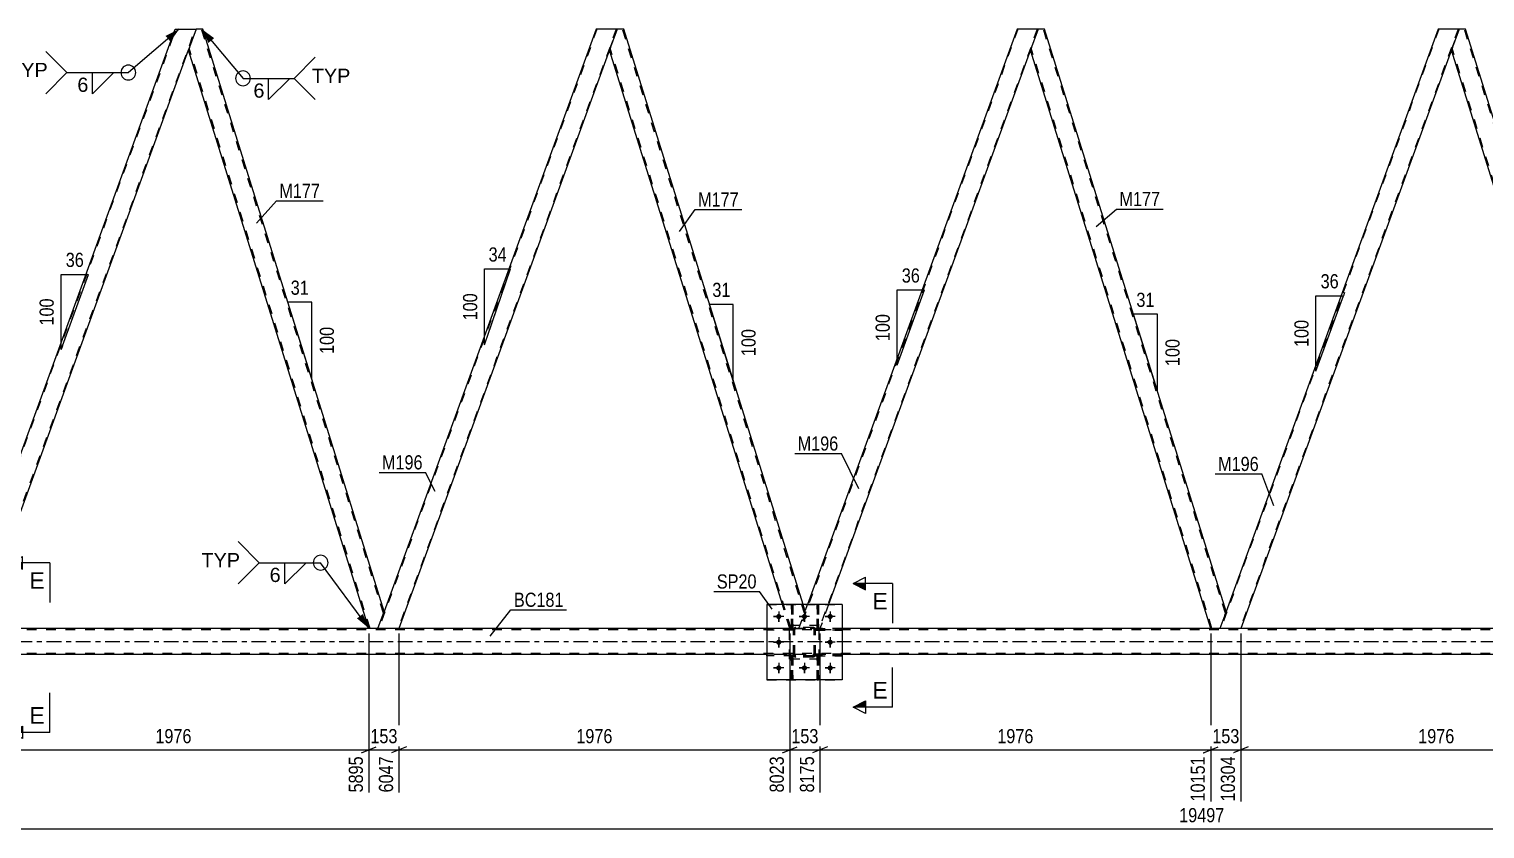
# Model space of a CAD drawing. Header units: millimetres. Extents: x 0 to 841, y 0 to 594.
# Drawn here: x 186.7 to 481.1, y 295.9 to 457.7 of the extents above; entities that cross this region are included whole.
import ezdxf

# ---------------------------------------------------------------- set-up
doc = ezdxf.new("R2010")
doc.units = ezdxf.units.MM
doc.linetypes.add('DXK_LINE_DOT2', pattern=[3.9198, 1.9599, -1.9599])
doc.linetypes.add('DXK_LINE_DOT3', pattern=[5.9187, 2.979, -0.9799, 0.9799, -0.9799])
doc.styles.add('Arial', font='ARIAL.TTF', dxfattribs={"height": 0.2})
doc.styles.add('Arial Narrow', font='ARIALN.TTF', dxfattribs={"height": 0.2})

# ---------------------------------------------------------------- blocks, each defined once
blk = doc.blocks.new('Part-318884981-3860 - 3854')
at = {"color": 7, "linetype": 'DXK_LINE_DOT2'}
for p, q in [((386.67, 457.66), (342.55, 336.44)), ((390.59, 457.66), (346.47, 336.44)), ((390.76, 457.66), (389.23, 453.46)), ((342.38, 336.44), (344.13, 341.27)), ((348.39, 341.27), (346.64, 336.44)), ((346.64, 336.44), (342.38, 336.44))]:
    blk.add_line(p, q, dxfattribs=at)
at = {"color": 2, "linetype": 'Continuous'}
for p, q in [((386.5, 457.66), (344.13, 341.27)), ((390.76, 457.66), (386.5, 457.66)), ((389.23, 453.46), (348.39, 341.27))]:
    blk.add_line(p, q, dxfattribs=at)
blk = doc.blocks.new('Part-318884981-3865 - 3854')
at = {"color": 2, "linetype": 'Continuous'}
for p, q in [((390.76, 457.66), (389.23, 453.47)), ((392.07, 457.66), (390.76, 457.66)), ((428.78, 339.91), (392.07, 457.66)), ((425.67, 336.44), (389.21, 453.41)), ((389.23, 453.47), (389.23, 453.46)), ((428.51, 339.17), (427.51, 336.44)), ((428.76, 339.86), (428.51, 339.17)), ((428.76, 339.86), (428.76, 339.86))]:
    blk.add_line(p, q, dxfattribs=at)
at = {"color": 7, "linetype": 'DXK_LINE_DOT2'}
for p, q in [((428.64, 339.54), (391.82, 457.66)), ((389.23, 453.47), (389.21, 453.41)), ((425.92, 336.44), (389.34, 453.79)), ((428.51, 339.17), (428.7, 339.7)), ((428.78, 339.91), (428.76, 339.86)), ((427.51, 336.44), (425.67, 336.44))]:
    blk.add_line(p, q, dxfattribs=at)
blk = doc.blocks.new('Part-318884981-3939 - 3854')
at = {"color": 7, "linetype": 'DXK_LINE_DOT2'}
for p, q in [((346.5, 337.07), (340.5, 337.07)), ((340.5, 330.27), (340.5, 337.07)), ((346.5, 330.27), (346.5, 337.07)), ((346.5, 330.27), (340.5, 330.27))]:
    blk.add_line(p, q, dxfattribs=at)
blk = doc.blocks.new('Part-318884981-3940 - 3854')
at = {"color": 7, "linetype": 'DXK_LINE_DOT2'}
for p, q in [((341.3, 336.19), (341.33, 336.37)), ((341.33, 336.37), (341.3, 336.19)), ((341.3, 331.15), (341.3, 336.19)), ((341.54, 336.19), (341.55, 336.28)), ((341.54, 331.15), (341.54, 336.19)), ((341.55, 336.28), (341.61, 336.36)), ((341.59, 336.63), (341.78, 336.67)), ((341.78, 336.67), (341.59, 336.63)), ((341.61, 336.36), (341.68, 336.41)), ((341.68, 336.41), (341.78, 336.43)), ((345.22, 336.67), (341.78, 336.67)), ((341.78, 336.43), (345.22, 336.43)), ((345.22, 336.67), (345.4, 336.63)), ((345.4, 336.63), (345.22, 336.67)), ((345.22, 336.43), (345.31, 336.41)), ((345.31, 336.41), (345.39, 336.36)), ((345.39, 336.36), (345.44, 336.28)), ((345.44, 336.28), (345.46, 336.19)), ((345.46, 331.15), (345.46, 336.19)), ((345.66, 336.37), (345.7, 336.19)), ((345.7, 336.19), (345.66, 336.37)), ((345.7, 331.15), (345.7, 336.19)), ((341.33, 330.96), (341.3, 331.15)), ((341.3, 331.15), (341.33, 330.96)), ((341.55, 331.06), (341.54, 331.15)), ((341.61, 330.98), (341.55, 331.06)), ((341.78, 330.67), (341.59, 330.7)), ((341.59, 330.7), (341.78, 330.67)), ((341.68, 330.93), (341.61, 330.98)), ((341.78, 330.91), (341.68, 330.93)), ((345.22, 330.91), (341.78, 330.91)), ((345.22, 330.67), (341.78, 330.67)), ((345.31, 330.93), (345.22, 330.91)), ((345.4, 330.7), (345.22, 330.67)), ((345.22, 330.67), (345.4, 330.7)), ((345.39, 330.98), (345.31, 330.93)), ((345.44, 331.06), (345.39, 330.98)), ((345.46, 331.15), (345.44, 331.06)), ((345.7, 331.15), (345.66, 330.96)), ((345.66, 330.96), (345.7, 331.15))]:
    blk.add_line(p, q, dxfattribs=at)
at = {"color": 7, "linetype": 'DXK_LINE_DOT3'}
blk.add_line((343.5, 333.67), (343.5, 333.67), dxfattribs=at)
at = {"color": 7, "linetype": 'DXK_LINE_DOT2'}
for centre, start, end in [((341.78, 336.19), 112.5, 157.5), ((341.78, 336.19), 112.5, 157.5), ((345.22, 336.19), 22.5, 67.5), ((345.22, 336.19), 22.5, 67.5), ((341.78, 331.15), 202.5, 247.5), ((341.78, 331.15), 202.5, 247.5), ((345.22, 331.15), 292.5, 337.5), ((345.22, 331.15), 292.5, 337.5)]:
    blk.add_arc(centre, 0.48, start, end, dxfattribs=at)
blk = doc.blocks.new('Part-318884981-3876 - 3854')
at = {"color": 7, "linetype": 'DXK_LINE_DOT2'}
for p, q in [((341.3, 336.19), (341.33, 336.37)), ((341.33, 336.37), (341.3, 336.19)), ((341.3, 331.15), (341.3, 336.19)), ((341.54, 336.19), (341.55, 336.28)), ((341.54, 331.15), (341.54, 336.19)), ((341.55, 336.28), (341.61, 336.36)), ((341.59, 336.63), (341.78, 336.67)), ((341.78, 336.67), (341.59, 336.63)), ((341.61, 336.36), (341.68, 336.41)), ((341.68, 336.41), (341.78, 336.43)), ((345.22, 336.67), (341.78, 336.67)), ((341.78, 336.43), (345.22, 336.43)), ((345.22, 336.67), (345.4, 336.63)), ((345.4, 336.63), (345.22, 336.67)), ((345.22, 336.43), (345.31, 336.41)), ((345.31, 336.41), (345.39, 336.36)), ((345.39, 336.36), (345.44, 336.28)), ((345.44, 336.28), (345.46, 336.19)), ((345.46, 331.15), (345.46, 336.19)), ((345.66, 336.37), (345.7, 336.19)), ((345.7, 336.19), (345.66, 336.37)), ((345.7, 331.15), (345.7, 336.19)), ((341.33, 330.96), (341.3, 331.15)), ((341.3, 331.15), (341.33, 330.96)), ((341.55, 331.06), (341.54, 331.15)), ((341.61, 330.98), (341.55, 331.06)), ((341.78, 330.67), (341.59, 330.7)), ((341.59, 330.7), (341.78, 330.67)), ((341.68, 330.93), (341.61, 330.98)), ((341.78, 330.91), (341.68, 330.93)), ((345.22, 330.91), (341.78, 330.91)), ((345.22, 330.67), (341.78, 330.67)), ((345.31, 330.93), (345.22, 330.91)), ((345.4, 330.7), (345.22, 330.67)), ((345.22, 330.67), (345.4, 330.7)), ((345.39, 330.98), (345.31, 330.93)), ((345.44, 331.06), (345.39, 330.98)), ((345.46, 331.15), (345.44, 331.06)), ((345.7, 331.15), (345.66, 330.96)), ((345.66, 330.96), (345.7, 331.15))]:
    blk.add_line(p, q, dxfattribs=at)
at = {"color": 7, "linetype": 'DXK_LINE_DOT3'}
blk.add_line((343.5, 333.67), (343.5, 333.67), dxfattribs=at)
at = {"color": 7, "linetype": 'DXK_LINE_DOT2'}
for centre, start, end in [((341.78, 336.19), 112.5, 157.5), ((341.78, 336.19), 112.5, 157.5), ((345.22, 336.19), 22.5, 67.5), ((345.22, 336.19), 22.5, 67.5), ((341.78, 331.15), 202.5, 247.5), ((341.78, 331.15), 202.5, 247.5), ((345.22, 331.15), 292.5, 337.5), ((345.22, 331.15), 292.5, 337.5)]:
    blk.add_arc(centre, 0.48, start, end, dxfattribs=at)
blk = doc.blocks.new('Part-318884981-3941 - 3854')
at = {"color": 7, "linetype": 'DXK_LINE_DOT2'}
for p, q in [((335.9, 341.27), (351.1, 341.27)), ((335.9, 341.27), (335.9, 326.07)), ((351.1, 341.27), (351.1, 326.07)), ((335.9, 326.07), (351.1, 326.07))]:
    blk.add_line(p, q, dxfattribs=at)
blk = doc.blocks.new('Part-318884981-3886 - 3854')
at = {"color": 7, "linetype": 'DXK_LINE_DOT2'}
for p, q in [((341.3, 331.23), (335.9, 331.23)), ((335.9, 331.23), (335.9, 330.91)), ((341.3, 330.91), (335.9, 330.91)), ((340.7, 330.91), (340.7, 331.23)), ((341.3, 330.91), (341.3, 331.23))]:
    blk.add_line(p, q, dxfattribs=at)
blk = doc.blocks.new('Part-318884981-3889 - 3854')
at = {"color": 7, "linetype": 'DXK_LINE_DOT2'}
for p, q in [((341.3, 336.43), (335.9, 336.43)), ((335.9, 336.43), (335.9, 336.11)), ((341.3, 336.11), (335.9, 336.11)), ((340.7, 336.11), (340.7, 336.43)), ((341.3, 336.11), (341.3, 336.43))]:
    blk.add_line(p, q, dxfattribs=at)
blk = doc.blocks.new('Part-318884981-3903 - 3854')
at = {"color": 2, "linetype": 'Continuous'}
blk.add_line((341.17, 341.27), (340.85, 341.27), dxfattribs=at)
at = {"color": 7, "linetype": 'DXK_LINE_DOT2'}
for p, q in [((340.85, 341.27), (340.85, 336.42)), ((341.17, 336.42), (341.17, 341.27)), ((340.85, 337.02), (341.17, 337.02)), ((340.85, 336.42), (341.17, 336.42))]:
    blk.add_line(p, q, dxfattribs=at)
blk = doc.blocks.new('Part-318884981-3906 - 3854')
at = {"color": 2, "linetype": 'Continuous'}
blk.add_line((346.37, 341.27), (346.05, 341.27), dxfattribs=at)
at = {"color": 7, "linetype": 'DXK_LINE_DOT2'}
for p, q in [((346.05, 341.27), (346.05, 336.42)), ((346.37, 336.42), (346.37, 341.27)), ((346.05, 337.02), (346.37, 337.02)), ((346.05, 336.42), (346.37, 336.42))]:
    blk.add_line(p, q, dxfattribs=at)
blk = doc.blocks.new('Part-318884981-3911 - 3854')
at = {"color": 7, "linetype": 'DXK_LINE_DOT2'}
for p, q in [((301.54, 457.66), (257.41, 336.44)), ((305.45, 457.66), (261.33, 336.44)), ((304.09, 453.46), (305.62, 457.66)), ((305.62, 457.66), (304.1, 453.47)), ((304.1, 453.47), (304.09, 453.46)), ((258.49, 339.86), (257.24, 336.44)), ((261.5, 336.44), (257.24, 336.44))]:
    blk.add_line(p, q, dxfattribs=at)
at = {"color": 2, "linetype": 'Continuous'}
for p, q in [((301.36, 457.66), (258.49, 339.86)), ((305.62, 457.66), (301.36, 457.66)), ((304.09, 453.46), (261.5, 336.44))]:
    blk.add_line(p, q, dxfattribs=at)
blk = doc.blocks.new('Part-318884981-3980 - 3854')
at = {"color": 2, "linetype": 'Continuous'}
for p, q in [((475.89, 457.66), (474.36, 453.47)), ((477.21, 457.66), (475.89, 457.66)), ((513.91, 339.91), (477.21, 457.66)), ((510.8, 336.44), (474.34, 453.41)), ((474.36, 453.47), (474.36, 453.46)), ((513.64, 339.17), (512.65, 336.44)), ((513.89, 339.86), (513.64, 339.17)), ((513.89, 339.86), (513.89, 339.86))]:
    blk.add_line(p, q, dxfattribs=at)
at = {"color": 7, "linetype": 'DXK_LINE_DOT2'}
for p, q in [((513.77, 339.54), (476.96, 457.66)), ((474.36, 453.47), (474.34, 453.41)), ((511.05, 336.44), (474.48, 453.79)), ((513.64, 339.17), (513.83, 339.7)), ((513.91, 339.91), (513.89, 339.86)), ((512.65, 336.44), (510.8, 336.44))]:
    blk.add_line(p, q, dxfattribs=at)
blk = doc.blocks.new('Part-318884981-3916 - 3854')
at = {"color": 2, "linetype": 'Continuous'}
for p, q in [((305.62, 457.66), (304.1, 453.47)), ((306.94, 457.66), (305.62, 457.66)), ((343.22, 341.27), (306.94, 457.66)), ((339.03, 341.27), (304.07, 453.41)), ((304.1, 453.47), (304.09, 453.46))]:
    blk.add_line(p, q, dxfattribs=at)
at = {"color": 7, "linetype": 'DXK_LINE_DOT2'}
for p, q in [((343.51, 339.54), (306.69, 457.66)), ((304.1, 453.47), (304.07, 453.41)), ((340.79, 336.44), (304.21, 453.79)), ((340.53, 336.44), (339.03, 341.27)), ((342.38, 336.44), (343.64, 339.91)), ((343.64, 339.91), (343.22, 341.27)), ((340.53, 336.44), (342.38, 336.44))]:
    blk.add_line(p, q, dxfattribs=at)
blk = doc.blocks.new('Part-318884981-3985 - 3854')
at = {"color": 7, "linetype": 'DXK_LINE_DOT2'}
for p, q in [((471.8, 457.66), (427.68, 336.44)), ((475.72, 457.66), (431.6, 336.44)), ((474.36, 453.46), (475.89, 457.66)), ((475.89, 457.66), (474.36, 453.47)), ((474.36, 453.47), (474.36, 453.46)), ((428.76, 339.86), (427.51, 336.44)), ((431.77, 336.44), (427.51, 336.44))]:
    blk.add_line(p, q, dxfattribs=at)
at = {"color": 2, "linetype": 'Continuous'}
for p, q in [((471.63, 457.66), (428.76, 339.86)), ((475.89, 457.66), (471.63, 457.66)), ((474.36, 453.46), (431.77, 336.44))]:
    blk.add_line(p, q, dxfattribs=at)
blk = doc.blocks.new('Part-318884981-3947 - 3854')
at = {"color": 7, "linetype": 'DXK_LINE_DOT2'}
for p, q in [((740.89, 336.2), (65.95, 336.2)), ((351.1, 336.44), (335.9, 336.44)), ((740.89, 331.4), (65.95, 331.4)), ((606.5, 331.16), (335.9, 331.16)), ((351.1, 331.16), (335.9, 331.16))]:
    blk.add_line(p, q, dxfattribs=at)
at = {"color": 2, "linetype": 'Continuous'}
for p, q in [((335.9, 336.44), (180.83, 336.44)), ((591.3, 336.44), (351.1, 336.44)), ((335.9, 331.16), (180.83, 331.16)), ((591.3, 331.16), (351.1, 331.16))]:
    blk.add_line(p, q, dxfattribs=at)
at = {"color": 7, "linetype": 'DXK_LINE_DOT3'}
blk.add_line((65.95, 333.8), (740.89, 333.8), dxfattribs=at)
blk = doc.blocks.new('Part-318884981-3972 - 3854')
at = {"color": 2, "linetype": 'Continuous'}
for p, q in [((351.1, 341.27), (335.9, 341.27)), ((335.9, 341.27), (335.9, 326.07)), ((351.1, 341.27), (351.1, 326.07)), ((351.1, 326.07), (335.9, 326.07))]:
    blk.add_line(p, q, dxfattribs=at)
blk = doc.blocks.new('Bolt-318884981-3996 - 3854')
at = {"linetype": 'Continuous'}
for points in [[(338.82, 338.87, -1), (337.78, 338.87, -1)], [(344.02, 338.87, -1), (342.98, 338.87, -1)], [(349.22, 338.87, -1), (348.18, 338.87, -1)], [(338.82, 333.67, -1), (337.78, 333.67, -1)], [(349.22, 333.67, -1), (348.18, 333.67, -1)], [(338.82, 328.47, -1), (337.78, 328.47, -1)], [(344.02, 328.47, -1), (342.98, 328.47, -1)], [(349.22, 328.47, -1), (348.18, 328.47, -1)]]:
    blk.add_hatch(color=1, dxfattribs=at).paths.add_polyline_path(points)
at = {"color": 1, "linetype": 'Continuous'}
for p, q in [((339.34, 338.87), (337.26, 338.87)), ((338.3, 339.91), (338.3, 337.83)), ((344.54, 338.87), (342.46, 338.87)), ((343.5, 339.91), (343.5, 337.83)), ((349.74, 338.87), (347.66, 338.87)), ((348.7, 339.91), (348.7, 337.83)), ((339.34, 333.67), (337.26, 333.67)), ((338.3, 334.71), (338.3, 332.63)), ((349.74, 333.67), (347.66, 333.67)), ((348.7, 334.71), (348.7, 332.63)), ((339.34, 328.47), (337.26, 328.47)), ((338.3, 329.51), (338.3, 327.43)), ((344.54, 328.47), (342.46, 328.47)), ((343.5, 329.51), (343.5, 327.43)), ((349.74, 328.47), (347.66, 328.47)), ((348.7, 329.51), (348.7, 327.43))]:
    blk.add_line(p, q, dxfattribs=at)
blk = doc.blocks.new('Part-318884981-4009 - 3854')
at = {"color": 7, "linetype": 'DXK_LINE_DOT2'}
for p, q in [((346.37, 330.9), (346.05, 330.9)), ((346.05, 330.9), (346.05, 326.07)), ((346.05, 330.3), (346.37, 330.3)), ((346.37, 326.07), (346.37, 330.9)), ((346.05, 326.07), (346.37, 326.07))]:
    blk.add_line(p, q, dxfattribs=at)
blk = doc.blocks.new('Part-318884981-4022 - 3854')
at = {"color": 7, "linetype": 'DXK_LINE_DOT2'}
for p, q in [((172.28, 336.44), (216.4, 457.66)), ((176.2, 336.44), (220.32, 457.66)), ((220.49, 457.66), (218.96, 453.46)), ((172.11, 336.44), (173.87, 341.27)), ((176.37, 336.44), (178.12, 341.27)), ((176.37, 336.44), (172.11, 336.44))]:
    blk.add_line(p, q, dxfattribs=at)
at = {"color": 2, "linetype": 'Continuous'}
for p, q in [((173.87, 341.27), (216.23, 457.66)), ((216.23, 457.66), (220.49, 457.66)), ((178.12, 341.27), (218.96, 453.46))]:
    blk.add_line(p, q, dxfattribs=at)
blk = doc.blocks.new('Part-318884981-4028 - 3854')
at = {"color": 7, "linetype": 'DXK_LINE_DOT2'}
for p, q in [((340.85, 326.07), (340.85, 330.9)), ((340.85, 330.9), (341.17, 330.9)), ((340.85, 330.3), (341.17, 330.3)), ((341.17, 330.9), (341.17, 326.07)), ((341.17, 326.07), (340.85, 326.07))]:
    blk.add_line(p, q, dxfattribs=at)
blk = doc.blocks.new('Part-318884981-4031 - 3854')
at = {"color": 7, "linetype": 'DXK_LINE_DOT2'}
for p, q in [((346.05, 326.07), (346.05, 330.9)), ((346.05, 330.9), (346.37, 330.9)), ((346.05, 330.3), (346.37, 330.3)), ((346.37, 330.9), (346.37, 326.07)), ((346.37, 326.07), (346.05, 326.07))]:
    blk.add_line(p, q, dxfattribs=at)
blk = doc.blocks.new('Part-318884981-4036 - 3854')
at = {"color": 2, "linetype": 'Continuous'}
for p, q in [((220.49, 457.66), (218.96, 453.47)), ((221.81, 457.66), (220.49, 457.66)), ((258.51, 339.91), (221.81, 457.66)), ((255.4, 336.44), (218.94, 453.41)), ((218.96, 453.47), (218.96, 453.46)), ((257.24, 336.44), (258.49, 339.86))]:
    blk.add_line(p, q, dxfattribs=at)
at = {"color": 7, "linetype": 'DXK_LINE_DOT2'}
for p, q in [((258.37, 339.54), (221.55, 457.66)), ((218.96, 453.47), (218.94, 453.41)), ((255.65, 336.44), (219.08, 453.79)), ((258.49, 339.86), (258.51, 339.91)), ((257.24, 336.44), (255.4, 336.44))]:
    blk.add_line(p, q, dxfattribs=at)
blk = doc.blocks.new('Part-318884981-4045 - 3854')
at = {"color": 7, "linetype": 'DXK_LINE_DOT2'}
for p, q in [((340.85, 336.42), (340.85, 341.27)), ((340.85, 341.27), (341.17, 341.27)), ((341.17, 341.27), (341.17, 336.42)), ((340.85, 337.02), (341.17, 337.02)), ((341.17, 336.42), (340.85, 336.42))]:
    blk.add_line(p, q, dxfattribs=at)
blk = doc.blocks.new('Part-318884981-4050 - 3854')
at = {"color": 7, "linetype": 'DXK_LINE_DOT2'}
for p, q in [((351.1, 331.23), (345.7, 331.23)), ((345.7, 331.23), (345.7, 330.91)), ((345.7, 330.91), (351.1, 330.91)), ((346.3, 330.91), (346.3, 331.23)), ((351.1, 330.91), (351.1, 331.23))]:
    blk.add_line(p, q, dxfattribs=at)
blk = doc.blocks.new('Bolt-318884981-4051 - 3854')
at = {"color": 1, "linetype": 'Continuous'}
for p, q in [((337.26, 338.87), (337.95, 338.87)), ((338.3, 339.91), (338.3, 339.22)), ((339.34, 338.87), (338.64, 338.87)), ((342.46, 338.87), (343.15, 338.87)), ((343.5, 339.91), (343.5, 339.22)), ((344.54, 338.87), (343.84, 338.87)), ((347.66, 338.87), (348.35, 338.87)), ((348.7, 339.91), (348.7, 339.22)), ((349.74, 338.87), (349.04, 338.87)), ((338.3, 337.83), (338.3, 338.52)), ((343.5, 337.83), (343.5, 338.52)), ((348.7, 337.83), (348.7, 338.52)), ((337.26, 333.67), (337.95, 333.67)), ((338.3, 334.71), (338.3, 334.02)), ((338.3, 332.63), (338.3, 333.32)), ((339.34, 333.67), (338.64, 333.67)), ((347.66, 333.67), (348.35, 333.67)), ((348.7, 334.71), (348.7, 334.02)), ((348.7, 332.63), (348.7, 333.32)), ((349.74, 333.67), (349.04, 333.67)), ((337.26, 328.47), (337.95, 328.47)), ((338.3, 329.51), (338.3, 328.82)), ((338.3, 327.43), (338.3, 328.12)), ((339.34, 328.47), (338.64, 328.47)), ((342.46, 328.47), (343.15, 328.47)), ((343.5, 329.51), (343.5, 328.82)), ((343.5, 327.43), (343.5, 328.12)), ((344.54, 328.47), (343.84, 328.47)), ((347.66, 328.47), (348.35, 328.47)), ((348.7, 329.51), (348.7, 328.82)), ((348.7, 327.43), (348.7, 328.12)), ((349.74, 328.47), (349.04, 328.47))]:
    blk.add_line(p, q, dxfattribs=at)
blk = doc.blocks.new('Part-318884981-4054 - 3854')
at = {"color": 7, "linetype": 'DXK_LINE_DOT2'}
for p, q in [((341.3, 336.43), (335.9, 336.43)), ((335.9, 336.11), (335.9, 336.43)), ((341.3, 336.11), (335.9, 336.11)), ((340.7, 336.11), (340.7, 336.43)), ((341.3, 336.43), (341.3, 336.11))]:
    blk.add_line(p, q, dxfattribs=at)
blk = doc.blocks.new('Part-318884981-4057 - 3854')
at = {"color": 7, "linetype": 'DXK_LINE_DOT2'}
for p, q in [((345.7, 330.91), (345.7, 331.23)), ((345.7, 331.23), (351.1, 331.23)), ((351.1, 330.91), (345.7, 330.91)), ((346.3, 330.91), (346.3, 331.23)), ((351.1, 331.23), (351.1, 330.91))]:
    blk.add_line(p, q, dxfattribs=at)
blk = doc.blocks.new('Part-318884981-4067 - 3854')
at = {"color": 7, "linetype": 'DXK_LINE_DOT2'}
for p, q in [((346.05, 336.42), (346.05, 341.27)), ((346.05, 341.27), (346.37, 341.27)), ((346.37, 341.27), (346.37, 336.42)), ((346.05, 337.02), (346.37, 337.02)), ((346.37, 336.42), (346.05, 336.42))]:
    blk.add_line(p, q, dxfattribs=at)
blk = doc.blocks.new('Part-318884981-4071 - 3854')
at = {"color": 7, "linetype": 'DXK_LINE_DOT2'}
for p, q in [((341.3, 331.23), (335.9, 331.23)), ((335.9, 330.91), (335.9, 331.23)), ((341.3, 330.91), (335.9, 330.91)), ((340.7, 330.91), (340.7, 331.23)), ((341.3, 331.23), (341.3, 330.91))]:
    blk.add_line(p, q, dxfattribs=at)
blk = doc.blocks.new('Part-318884981-4106 - 3854')
at = {"color": 7, "linetype": 'DXK_LINE_DOT2'}
for p, q in [((341.17, 330.9), (340.85, 330.9)), ((340.85, 330.9), (340.85, 326.07)), ((340.85, 330.3), (341.17, 330.3)), ((341.17, 326.07), (341.17, 330.9)), ((340.85, 326.07), (341.17, 326.07))]:
    blk.add_line(p, q, dxfattribs=at)
blk = doc.blocks.new('Part-318884981-4109 - 3854')
at = {"color": 7, "linetype": 'DXK_LINE_DOT2'}
for p, q in [((345.7, 336.11), (345.7, 336.43)), ((345.7, 336.43), (351.1, 336.43)), ((351.1, 336.11), (345.7, 336.11)), ((346.3, 336.11), (346.3, 336.43)), ((351.1, 336.43), (351.1, 336.11))]:
    blk.add_line(p, q, dxfattribs=at)
blk = doc.blocks.new('Part-318884981-4182 - 3854')
at = {"color": 7, "linetype": 'DXK_LINE_DOT2'}
for p, q in [((346.5, 337.07), (340.5, 337.07)), ((340.5, 330.27), (340.5, 337.07)), ((346.5, 330.27), (346.5, 337.07)), ((346.5, 330.27), (340.5, 330.27))]:
    blk.add_line(p, q, dxfattribs=at)
blk = doc.blocks.new('Part-318884981-4207 - 3854')
at = {"color": 7, "linetype": 'DXK_LINE_DOT2'}
for p, q in [((351.1, 336.43), (345.7, 336.43)), ((345.7, 336.43), (345.7, 336.11)), ((345.7, 336.11), (351.1, 336.11)), ((346.3, 336.11), (346.3, 336.43)), ((351.1, 336.11), (351.1, 336.43))]:
    blk.add_line(p, q, dxfattribs=at)
blk = doc.blocks.new('StraightDimension-318884981-4878 - 3854')
at = {"color": 7, "linetype": 'Continuous'}
for p, q in [((346.64, 335.44), (346.64, 303.29)), ((425.67, 335.44), (425.67, 301.46)), ((348.14, 312.5), (345.14, 311.3)), ((424.17, 311.3), (427.17, 312.5)), ((346.64, 311.9), (425.67, 311.9))]:
    blk.add_line(p, q, dxfattribs=at)
at = {"color": 0}
blk.add_wipeout([(390.41, 312.65), (390.41, 316.85), (381.9, 316.85), (381.9, 312.65)], dxfattribs=at)
at = {"color": 0, "linetype": 'Continuous'}
blk.add_wipeout([(425.07, 311.2), (420.87, 311.2), (420.87, 300.86), (425.07, 300.86)], dxfattribs=at)
at = {"color": 3, "style": 'Arial Narrow'}
blk.add_text('1976', height=2.863, dxfattribs=at).set_placement((382.5, 313.25))
at = {"color": 3, "linetype": 'Continuous', "style": 'Arial Narrow'}
blk.add_text('10151', height=2.863, rotation=90.0002, dxfattribs=at).set_placement((424.47, 301.46))
blk = doc.blocks.new('StraightDimension-318884981-4859 - 3854')
at = {"color": 7, "linetype": 'Continuous'}
for p, q in [((425.67, 335.44), (425.67, 301.46)), ((431.77, 335.44), (431.77, 301.46)), ((424.17, 311.3), (427.17, 312.5)), ((433.27, 312.5), (430.27, 311.3)), ((425.67, 311.9), (431.77, 311.9))]:
    blk.add_line(p, q, dxfattribs=at)
at = {"color": 0}
blk.add_wipeout([(432.06, 312.65), (432.06, 316.85), (425.38, 316.85), (425.38, 312.65)], dxfattribs=at)
at = {"color": 3, "style": 'Arial Narrow'}
blk.add_text('153', height=2.863, dxfattribs=at).set_placement((425.98, 313.25))
at = {"color": 0, "linetype": 'Continuous'}
blk.add_wipeout([(431.17, 311.2), (426.97, 311.2), (426.97, 300.86), (431.17, 300.86)], dxfattribs=at)
at = {"color": 3, "linetype": 'Continuous', "style": 'Arial Narrow'}
blk.add_text('10304', height=2.863, rotation=90.0002, dxfattribs=at).set_placement((430.57, 301.46))
blk = doc.blocks.new('AngleDimension-318884981-5354 - 3854')
at = {"color": 7, "linetype": 'Continuous'}
for p, q in [((193.16, 408.07), (198.7, 408.07)), ((193.16, 392.85), (198.7, 408.07)), ((193.16, 392.85), (193.16, 408.07)), ((193.43, 393.59), (193.16, 392.85))]:
    blk.add_line(p, q, dxfattribs=at)
at = {"color": 0}
for points in [[(198.36, 408.97), (198.36, 413.17), (193.5, 413.17), (193.5, 408.97)], [(192.26, 403.8), (188.06, 403.8), (188.06, 397.12), (192.26, 397.12)]]:
    blk.add_wipeout(points, dxfattribs=at)
at = {"color": 3, "style": 'Arial Narrow'}
blk.add_text('36', height=2.863, dxfattribs=at).set_placement((194.1, 409.57))
blk.add_text('100', height=2.863, rotation=90.0002, dxfattribs=at).set_placement((191.66, 397.72))
blk = doc.blocks.new('StraightDimension-318884981-4897 - 3854')
at = {"color": 7, "linetype": 'Continuous'}
for p, q in [((340.53, 335.44), (340.53, 303.29)), ((346.64, 335.44), (346.64, 303.29)), ((339.03, 311.3), (342.03, 312.5)), ((348.14, 312.5), (345.14, 311.3)), ((340.53, 311.9), (346.64, 311.9))]:
    blk.add_line(p, q, dxfattribs=at)
at = {"color": 0}
blk.add_wipeout([(346.93, 312.65), (346.93, 316.85), (340.24, 316.85), (340.24, 312.65)], dxfattribs=at)
at = {"color": 3, "style": 'Arial Narrow'}
blk.add_text('153', height=2.863, dxfattribs=at).set_placement((340.84, 313.25))
at = {"color": 0, "linetype": 'Continuous'}
blk.add_wipeout([(346.04, 311.2), (341.84, 311.2), (341.84, 302.69), (346.04, 302.69)], dxfattribs=at)
at = {"color": 3, "linetype": 'Continuous', "style": 'Arial Narrow'}
blk.add_text('8175', height=2.863, rotation=90.0002, dxfattribs=at).set_placement((345.44, 303.29))
blk = doc.blocks.new('AngleDimension-318884981-5365 - 3854')
at = {"color": 7, "linetype": 'Continuous'}
for p, q in [((362.25, 404.91), (367.79, 404.91)), ((362.25, 389.69), (367.79, 404.91)), ((362.25, 389.69), (362.25, 404.91)), ((364.97, 397.18), (367.79, 404.91))]:
    blk.add_line(p, q, dxfattribs=at)
at = {"color": 0}
for points in [[(367.44, 405.81), (367.44, 410.01), (362.59, 410.01), (362.59, 405.81)], [(361.34, 400.64), (357.14, 400.64), (357.14, 393.96), (361.34, 393.96)]]:
    blk.add_wipeout(points, dxfattribs=at)
at = {"color": 3, "style": 'Arial Narrow'}
blk.add_text('36', height=2.863, dxfattribs=at).set_placement((363.19, 406.41))
blk.add_text('100', height=2.863, rotation=90.0002, dxfattribs=at).set_placement((360.75, 394.56))
blk = doc.blocks.new('AngleDimension-318884981-4353 - 3854')
at = {"color": 7, "linetype": 'Continuous'}
for p, q in [((412.99, 390.55), (410.05, 399.99)), ((414.87, 399.99), (410.05, 399.99)), ((414.87, 384.52), (410.05, 399.99)), ((414.87, 384.52), (414.87, 399.99))]:
    blk.add_line(p, q, dxfattribs=at)
at = {"color": 0}
for points in [[(414.89, 400.89), (414.89, 405.09), (410.03, 405.09), (410.03, 400.89)], [(419.97, 395.6), (415.77, 395.6), (415.77, 388.92), (419.97, 388.92)]]:
    blk.add_wipeout(points, dxfattribs=at)
at = {"color": 3, "style": 'Arial Narrow'}
blk.add_text('31', height=2.863, dxfattribs=at).set_placement((410.63, 401.49))
blk.add_text('100', height=2.863, rotation=90.0002, dxfattribs=at).set_placement((419.37, 389.52))
blk = doc.blocks.new('AngleDimension-318884981-4367 - 3854')
at = {"color": 7, "linetype": 'Continuous'}
for p, q in [((327.71, 391.04), (324.29, 402)), ((329.11, 402), (324.29, 402)), ((329.11, 386.54), (324.29, 402)), ((329.11, 386.54), (329.11, 402))]:
    blk.add_line(p, q, dxfattribs=at)
at = {"color": 0}
for points in [[(329.13, 402.9), (329.13, 407.1), (324.27, 407.1), (324.27, 402.9)], [(334.21, 397.61), (330.01, 397.61), (330.01, 390.93), (334.21, 390.93)]]:
    blk.add_wipeout(points, dxfattribs=at)
at = {"color": 3, "style": 'Arial Narrow'}
blk.add_text('31', height=2.863, dxfattribs=at).set_placement((324.87, 403.5))
blk.add_text('100', height=2.863, rotation=90.0002, dxfattribs=at).set_placement((333.61, 391.53))
blk = doc.blocks.new('AngleDimension-318884981-4381 - 3854')
at = {"color": 7, "linetype": 'Continuous'}
for p, q in [((278.81, 409.16), (284.08, 409.16)), ((278.81, 393.84), (284.08, 409.16)), ((278.81, 393.84), (278.81, 409.16)), ((279.41, 395.58), (284.08, 409.16))]:
    blk.add_line(p, q, dxfattribs=at)
at = {"color": 0}
for points in [[(283.87, 410.06), (283.87, 414.26), (279.02, 414.26), (279.02, 410.06)], [(277.91, 404.85), (273.71, 404.85), (273.71, 398.16), (277.91, 398.16)]]:
    blk.add_wipeout(points, dxfattribs=at)
at = {"color": 3, "style": 'Arial Narrow'}
blk.add_text('34', height=2.863, dxfattribs=at).set_placement((279.62, 410.66))
blk.add_text('100', height=2.863, rotation=90.0002, dxfattribs=at).set_placement((277.31, 398.76))
blk = doc.blocks.new('AngleDimension-318884981-4383 - 3854')
at = {"color": 7, "linetype": 'Continuous'}
for p, q in [((241.84, 393.39), (239.02, 402.44)), ((243.84, 402.44), (239.02, 402.44)), ((243.84, 386.97), (239.02, 402.44)), ((243.84, 386.97), (243.84, 402.44))]:
    blk.add_line(p, q, dxfattribs=at)
at = {"color": 0}
for points in [[(243.86, 403.34), (243.86, 407.54), (239, 407.54), (239, 403.34)], [(248.94, 398.05), (244.74, 398.05), (244.74, 391.37), (248.94, 391.37)]]:
    blk.add_wipeout(points, dxfattribs=at)
at = {"color": 3, "style": 'Arial Narrow'}
blk.add_text('31', height=2.863, dxfattribs=at).set_placement((239.6, 403.94))
blk.add_text('100', height=2.863, rotation=90.0002, dxfattribs=at).set_placement((248.34, 391.97))
blk = doc.blocks.new('StraightDimension-318884981-4711 - 3854')
at = {"color": 7, "linetype": 'Continuous'}
blk.add_line((55.09, 295.92), (792.62, 295.92), dxfattribs=at)
at = {"color": 0}
blk.add_wipeout([(429.03, 296.67), (429.03, 300.87), (418.69, 300.87), (418.69, 296.67)], dxfattribs=at)
at = {"color": 3, "style": 'Arial Narrow'}
blk.add_text('19497', height=2.863, dxfattribs=at).set_placement((419.29, 297.27))
blk = doc.blocks.new('StraightDimension-318884981-4840 - 3854')
at = {"color": 7, "linetype": 'Continuous'}
for p, q in [((431.77, 335.44), (431.77, 301.46)), ((510.8, 335.44), (510.8, 301.46)), ((433.27, 312.5), (430.27, 311.3)), ((509.3, 311.3), (512.3, 312.5)), ((431.77, 311.9), (510.8, 311.9))]:
    blk.add_line(p, q, dxfattribs=at)
at = {"color": 0}
blk.add_wipeout([(475.54, 312.65), (475.54, 316.85), (467.03, 316.85), (467.03, 312.65)], dxfattribs=at)
at = {"color": 0, "linetype": 'Continuous'}
blk.add_wipeout([(510.2, 311.2), (506, 311.2), (506, 300.86), (510.2, 300.86)], dxfattribs=at)
at = {"color": 3, "style": 'Arial Narrow'}
blk.add_text('1976', height=2.863, dxfattribs=at).set_placement((467.63, 313.25))
at = {"color": 3, "linetype": 'Continuous', "style": 'Arial Narrow'}
blk.add_text('12280', height=2.863, rotation=90.0002, dxfattribs=at).set_placement((509.6, 301.46))
blk = doc.blocks.new('StraightDimension-318884981-4916 - 3854')
at = {"color": 7, "linetype": 'Continuous'}
for p, q in [((261.5, 335.44), (261.5, 303.29)), ((340.53, 335.44), (340.53, 303.29)), ((263, 312.5), (260, 311.3)), ((339.03, 311.3), (342.03, 312.5)), ((261.5, 311.9), (340.53, 311.9))]:
    blk.add_line(p, q, dxfattribs=at)
at = {"color": 0}
blk.add_wipeout([(305.27, 312.65), (305.27, 316.85), (296.76, 316.85), (296.76, 312.65)], dxfattribs=at)
at = {"color": 0, "linetype": 'Continuous'}
blk.add_wipeout([(339.93, 311.2), (335.73, 311.2), (335.73, 302.69), (339.93, 302.69)], dxfattribs=at)
at = {"color": 3, "style": 'Arial Narrow'}
blk.add_text('1976', height=2.863, dxfattribs=at).set_placement((297.36, 313.25))
at = {"color": 3, "linetype": 'Continuous', "style": 'Arial Narrow'}
blk.add_text('8023', height=2.863, rotation=90.0002, dxfattribs=at).set_placement((339.33, 303.29))
blk = doc.blocks.new('StraightDimension-318884981-4935 - 3854')
at = {"color": 7, "linetype": 'Continuous'}
for p, q in [((255.4, 335.44), (255.4, 303.29)), ((261.5, 335.44), (261.5, 303.29)), ((253.9, 311.3), (256.9, 312.5)), ((263, 312.5), (260, 311.3)), ((255.4, 311.9), (261.5, 311.9))]:
    blk.add_line(p, q, dxfattribs=at)
at = {"color": 0}
blk.add_wipeout([(261.79, 312.65), (261.79, 316.85), (255.11, 316.85), (255.11, 312.65)], dxfattribs=at)
at = {"color": 3, "style": 'Arial Narrow'}
blk.add_text('153', height=2.863, dxfattribs=at).set_placement((255.71, 313.25))
at = {"color": 0, "linetype": 'Continuous'}
blk.add_wipeout([(260.9, 311.2), (256.7, 311.2), (256.7, 302.69), (260.9, 302.69)], dxfattribs=at)
at = {"color": 3, "linetype": 'Continuous', "style": 'Arial Narrow'}
blk.add_text('6047', height=2.863, rotation=90.0002, dxfattribs=at).set_placement((260.3, 303.29))
blk = doc.blocks.new('StraightDimension-318884981-4990 - 3854')
at = {"color": 7, "linetype": 'Continuous'}
for p, q in [((176.37, 335.44), (176.37, 303.29)), ((255.4, 335.44), (255.4, 303.29)), ((177.87, 312.5), (174.87, 311.3)), ((253.9, 311.3), (256.9, 312.5)), ((176.37, 311.9), (255.4, 311.9))]:
    blk.add_line(p, q, dxfattribs=at)
at = {"color": 0}
blk.add_wipeout([(220.14, 312.65), (220.14, 316.85), (211.63, 316.85), (211.63, 312.65)], dxfattribs=at)
at = {"color": 0, "linetype": 'Continuous'}
blk.add_wipeout([(254.8, 311.2), (250.6, 311.2), (250.6, 302.69), (254.8, 302.69)], dxfattribs=at)
at = {"color": 3, "style": 'Arial Narrow'}
blk.add_text('1976', height=2.863, dxfattribs=at).set_placement((212.23, 313.25))
at = {"color": 3, "linetype": 'Continuous', "style": 'Arial Narrow'}
blk.add_text('5895', height=2.863, rotation=90.0002, dxfattribs=at).set_placement((254.2, 303.29))
blk = doc.blocks.new('AngleDimension-318884981-5376 - 3854')
at = {"color": 7, "linetype": 'Continuous'}
for p, q in [((446.95, 403.74), (452.49, 403.74)), ((446.95, 388.51), (452.49, 403.74)), ((446.95, 388.51), (446.95, 403.74)), ((452.72, 404.37), (452.49, 403.74))]:
    blk.add_line(p, q, dxfattribs=at)
at = {"color": 0}
for points in [[(452.15, 404.64), (452.15, 408.84), (447.29, 408.84), (447.29, 404.64)], [(446.05, 399.47), (441.85, 399.47), (441.85, 392.78), (446.05, 392.78)]]:
    blk.add_wipeout(points, dxfattribs=at)
at = {"color": 3, "style": 'Arial Narrow'}
blk.add_text('36', height=2.863, dxfattribs=at).set_placement((447.89, 405.24))
blk.add_text('100', height=2.863, rotation=90.0002, dxfattribs=at).set_placement((445.45, 393.38))
blk = doc.blocks.new('Mark-318884981-3856 - 3854')
at = {"color": 0}
blk.add_wipeout([(350.36, 372.43), (350.36, 375.43), (342.13, 375.43), (342.13, 372.43)], dxfattribs=at)
blk.add_wipeout([(350.36, 372.43), (350.36, 375.43), (342.13, 375.43), (342.13, 372.43)], dxfattribs=at)
at = {"color": 30, "linetype": 'Continuous'}
for p in [(341.53, 371.83), (354.53, 364.67)]:
    blk.add_line(p, (350.96, 371.83), dxfattribs=at)
at = {"color": 3, "style": 'Arial Narrow'}
blk.add_text('M196', height=2.863, dxfattribs=at).set_placement((342.13, 372.43))
blk = doc.blocks.new('Mark-318884981-3861 - 3854')
at = {"color": 0}
blk.add_wipeout([(415.43, 421.88), (415.43, 424.88), (407.21, 424.88), (407.21, 421.88)], dxfattribs=at)
blk.add_wipeout([(415.43, 421.88), (415.43, 424.88), (407.21, 424.88), (407.21, 421.88)], dxfattribs=at)
at = {"color": 30, "linetype": 'Continuous'}
for p, q in [((402.49, 417.78), (406.61, 421.28)), ((406.61, 421.28), (416.03, 421.28))]:
    blk.add_line(p, q, dxfattribs=at)
at = {"color": 3, "style": 'Arial Narrow'}
blk.add_text('M177', height=2.863, dxfattribs=at).set_placement((407.21, 421.88))
blk = doc.blocks.new('Mark-318884981-3907 - 3854')
at = {"color": 0}
blk.add_wipeout([(266.28, 368.62), (266.28, 371.62), (258.06, 371.62), (258.06, 368.62)], dxfattribs=at)
blk.add_wipeout([(266.28, 368.62), (266.28, 371.62), (258.06, 371.62), (258.06, 368.62)], dxfattribs=at)
at = {"color": 30, "linetype": 'Continuous'}
for p in [(257.46, 368.02), (268.83, 364.14)]:
    blk.add_line(p, (266.88, 368.02), dxfattribs=at)
at = {"color": 3, "style": 'Arial Narrow'}
blk.add_text('M196', height=2.863, dxfattribs=at).set_placement((258.06, 368.62))
blk = doc.blocks.new('Mark-318884981-3912 - 3854')
at = {"color": 0}
blk.add_wipeout([(330.22, 421.78), (330.22, 424.78), (321.99, 424.78), (321.99, 421.78)], dxfattribs=at)
blk.add_wipeout([(330.22, 421.78), (330.22, 424.78), (321.99, 424.78), (321.99, 421.78)], dxfattribs=at)
at = {"color": 30, "linetype": 'Continuous'}
for p, q in [((318.22, 416.73), (321.39, 421.18)), ((321.39, 421.18), (330.82, 421.18))]:
    blk.add_line(p, q, dxfattribs=at)
at = {"color": 3, "style": 'Arial Narrow'}
blk.add_text('M177', height=2.863, dxfattribs=at).set_placement((321.99, 421.78))
blk = doc.blocks.new('Mark-318884981-3981 - 3854')
at = {"color": 0}
blk.add_wipeout([(435.38, 368.3), (435.38, 371.3), (427.16, 371.3), (427.16, 368.3)], dxfattribs=at)
blk.add_wipeout([(435.38, 368.3), (435.38, 371.3), (427.16, 371.3), (427.16, 368.3)], dxfattribs=at)
at = {"color": 30, "linetype": 'Continuous'}
for p in [(426.56, 367.7), (438.44, 361.25)]:
    blk.add_line(p, (435.98, 367.7), dxfattribs=at)
at = {"color": 3, "style": 'Arial Narrow'}
blk.add_text('M196', height=2.863, dxfattribs=at).set_placement((427.16, 368.3))
blk = doc.blocks.new('Mark-318884981-3943 - 3854')
at = {"color": 0}
blk.add_wipeout([(294.79, 340.83), (294.79, 343.83), (284.74, 343.83), (284.74, 340.83)], dxfattribs=at)
blk.add_wipeout([(294.79, 340.83), (294.79, 343.83), (284.74, 343.83), (284.74, 340.83)], dxfattribs=at)
at = {"color": 30, "linetype": 'Continuous'}
for p, q in [((279.93, 334.88), (284.14, 340.23)), ((284.14, 340.23), (295.39, 340.23))]:
    blk.add_line(p, q, dxfattribs=at)
at = {"color": 3, "style": 'Arial Narrow'}
blk.add_text('BC181', height=2.863, dxfattribs=at).set_placement((284.74, 340.83))
blk = doc.blocks.new('Mark-318884981-3968 - 3854')
at = {"color": 0}
blk.add_wipeout([(333.82, 344.53), (333.82, 347.53), (325.78, 347.53), (325.78, 344.53)], dxfattribs=at)
blk.add_wipeout([(333.82, 344.53), (333.82, 347.53), (325.78, 347.53), (325.78, 344.53)], dxfattribs=at)
at = {"color": 30, "linetype": 'Continuous'}
for p in [(325.18, 343.93), (336.95, 340.34)]:
    blk.add_line(p, (334.42, 343.93), dxfattribs=at)
at = {"color": 3, "style": 'Arial Narrow'}
blk.add_text('SP20', height=2.863, dxfattribs=at).set_placement((325.78, 344.53))
blk = doc.blocks.new('Mark-318884981-4032 - 3854')
at = {"color": 0}
blk.add_wipeout([(245.53, 423.52), (245.53, 426.52), (237.31, 426.52), (237.31, 423.52)], dxfattribs=at)
blk.add_wipeout([(245.53, 423.52), (245.53, 426.52), (237.31, 426.52), (237.31, 423.52)], dxfattribs=at)
at = {"color": 30, "linetype": 'Continuous'}
for p, q in [((232.67, 418.45), (236.71, 422.92)), ((236.71, 422.92), (246.13, 422.92))]:
    blk.add_line(p, q, dxfattribs=at)
at = {"color": 3, "style": 'Arial Narrow'}
blk.add_text('M177', height=2.863, dxfattribs=at).set_placement((237.31, 423.52))
blk = doc.blocks.new('SectionMark-318884981-5486 - 3854')
at = {"color": 6, "linetype": 'Continuous'}
for p, q in [((182.86, 349.73), (185.36, 350.98)), ((190.86, 349.73), (182.86, 349.73)), ((190.86, 315.45), (182.86, 315.45)), ((185.36, 314.2), (182.86, 315.45))]:
    blk.add_line(p, q, dxfattribs=at)
at = {"color": 0, "linetype": 'Continuous'}
for points in [[(189.86, 344.48), (189.86, 347.98), (186.75, 347.98), (186.75, 344.48)], [(189.86, 317.2), (189.86, 320.7), (186.75, 320.7), (186.75, 317.2)]]:
    blk.add_wipeout(points, dxfattribs=at)
at = {"linetype": 'Continuous'}
for points in [[(185.36, 349.73), (185.36, 348.48), (182.86, 349.73)], [(185.36, 316.7), (185.36, 315.45), (182.86, 315.45)]]:
    blk.add_hatch(color=6, dxfattribs=at).paths.add_polyline_path(points)
at = {"color": 6, "linetype": 'Continuous'}
for p, q in [((185.36, 348.48), (185.36, 350.98)), ((182.86, 349.73), (185.36, 348.48)), ((190.86, 349.73), (190.86, 341.73)), ((190.86, 315.45), (190.86, 323.45)), ((182.86, 315.45), (185.36, 316.7)), ((185.36, 316.7), (185.36, 314.2))]:
    blk.add_line(p, q, dxfattribs=at)
at = {"color": 3, "linetype": 'Continuous', "style": 'Arial'}
for p in [(186.75, 344.48), (186.75, 317.2)]:
    blk.add_text('E', height=3.34, dxfattribs=at).set_placement(p)
blk = doc.blocks.new('SectionMark-318884981-5488 - 3854')
at = {"color": 6, "linetype": 'Continuous'}
for p, q in [((353.33, 345.55), (355.83, 346.8)), ((361.33, 345.55), (353.33, 345.55)), ((361.33, 320.54), (353.33, 320.54)), ((355.83, 319.29), (353.33, 320.54))]:
    blk.add_line(p, q, dxfattribs=at)
at = {"color": 0, "linetype": 'Continuous'}
for points in [[(360.33, 340.3), (360.33, 343.8), (357.22, 343.8), (357.22, 340.3)], [(360.33, 322.29), (360.33, 325.79), (357.22, 325.79), (357.22, 322.29)]]:
    blk.add_wipeout(points, dxfattribs=at)
at = {"linetype": 'Continuous'}
for points in [[(355.83, 345.55), (355.83, 344.3), (353.33, 345.55)], [(355.83, 321.79), (355.83, 320.54), (353.33, 320.54)]]:
    blk.add_hatch(color=6, dxfattribs=at).paths.add_polyline_path(points)
at = {"color": 6, "linetype": 'Continuous'}
for p, q in [((353.33, 345.55), (355.83, 344.3)), ((355.83, 344.3), (355.83, 346.8)), ((361.33, 345.55), (361.33, 337.55)), ((361.33, 320.54), (361.33, 328.54)), ((353.33, 320.54), (355.83, 321.79)), ((355.83, 321.79), (355.83, 319.29))]:
    blk.add_line(p, q, dxfattribs=at)
at = {"color": 3, "linetype": 'Continuous', "style": 'Arial'}
for p in [(357.22, 340.3), (357.22, 322.29)]:
    blk.add_text('E', height=3.34, dxfattribs=at).set_placement(p)
blk = doc.blocks.new('WeldMark-318884981-5492 - 3854')
at = {"linetype": 'Continuous'}
blk.add_hatch(color=30, dxfattribs=at).paths.add_polyline_path([(222.97, 454.88), (221.62, 457.66), (224.12, 455.84)])
at = {"color": 30, "linetype": 'Continuous'}
blk.add_line((221.62, 457.66), (229.96, 447.7), dxfattribs=at)
at = {"color": 3, "linetype": 'Continuous'}
for q in [(244.57, 451.98), (244.57, 443.41)]:
    blk.add_line((240.28, 447.7), q, dxfattribs=at)
blk.add_arc((229.96, 447.7), 1.5, 90, 270, dxfattribs=at)
at = {"color": 0}
blk.add_wipeout([(234.48, 443.6), (234.48, 447), (231.86, 447), (231.86, 443.6)], dxfattribs=at)
at = {"color": 30, "linetype": 'Continuous'}
blk.add_line((229.96, 447.7), (240.28, 447.7), dxfattribs=at)
at = {"color": 3, "linetype": 'Continuous'}
for p, q in [((235.14, 447.7), (239.42, 447.7)), ((239.42, 447.7), (235.14, 443.41)), ((235.14, 443.41), (235.14, 447.7))]:
    blk.add_line(p, q, dxfattribs=at)
blk.add_arc((229.96, 447.7), 1.5, 270, 90, dxfattribs=at)
at = {"color": 3, "style": 'Arial'}
blk.add_text('6', height=2.87, dxfattribs=at).set_placement((232.06, 443.8))
at = {"color": 0, "linetype": 'Continuous'}
blk.add_wipeout([(251.66, 446.8), (251.66, 449.8), (243.88, 449.8), (243.88, 446.8)], dxfattribs=at)
blk.add_wipeout([(251.66, 446.8), (251.66, 449.8), (243.88, 449.8), (243.88, 446.8)], dxfattribs=at)
at = {"color": 3, "linetype": 'Continuous', "style": 'Arial'}
blk.add_text('TYP', height=2.865, dxfattribs=at).set_placement((243.88, 446.8))
blk = doc.blocks.new('WeldMark-318884981-5506 - 3854')
at = {"linetype": 'Continuous'}
blk.add_hatch(color=30, dxfattribs=at).paths.add_polyline_path([(214.29, 456.29), (217.06, 457.66), (215.26, 455.15)])
at = {"color": 30, "linetype": 'Continuous'}
blk.add_line((217.06, 457.66), (206.77, 448.88), dxfattribs=at)
at = {"color": 3, "linetype": 'Continuous'}
for q in [(190.06, 453.17), (190.06, 444.6)]:
    blk.add_line((194.35, 448.88), q, dxfattribs=at)
for start, end in [(90, 270), (270, 90)]:
    blk.add_arc((206.77, 448.88), 1.5, start, end, dxfattribs=at)
at = {"color": 0}
blk.add_wipeout([(198.87, 444.78), (198.87, 448.18), (196.25, 448.18), (196.25, 444.78)], dxfattribs=at)
at = {"color": 30, "linetype": 'Continuous'}
blk.add_line((194.35, 448.88), (206.77, 448.88), dxfattribs=at)
at = {"color": 3, "linetype": 'Continuous'}
for p, q in [((199.53, 448.88), (203.82, 448.88)), ((203.82, 448.88), (199.53, 444.6)), ((199.53, 444.6), (199.53, 448.88))]:
    blk.add_line(p, q, dxfattribs=at)
at = {"color": 3, "style": 'Arial'}
blk.add_text('6', height=2.87, dxfattribs=at).set_placement((196.45, 444.98))
at = {"color": 0, "linetype": 'Continuous'}
blk.add_wipeout([(190.45, 447.98), (190.45, 450.98), (182.67, 450.98), (182.67, 447.98)], dxfattribs=at)
blk.add_wipeout([(190.45, 447.98), (190.45, 450.98), (182.67, 450.98), (182.67, 447.98)], dxfattribs=at)
at = {"color": 3, "linetype": 'Continuous', "style": 'Arial'}
blk.add_text('TYP', height=2.865, dxfattribs=at).set_placement((182.67, 447.98))
blk = doc.blocks.new('WeldMark-318884981-5521 - 3854')
at = {"linetype": 'Continuous'}
blk.add_hatch(color=30, dxfattribs=at).paths.add_polyline_path([(254.2, 339.38), (255.38, 336.52), (253, 338.49)])
at = {"color": 3, "linetype": 'Continuous'}
for q in [(228.95, 354.03), (228.95, 345.46)]:
    blk.add_line((233.23, 349.75), q, dxfattribs=at)
at = {"color": 30, "linetype": 'Continuous'}
blk.add_line((255.38, 336.52), (245.65, 349.75), dxfattribs=at)
at = {"color": 3, "linetype": 'Continuous'}
for start, end in [(90, 270), (270, 90)]:
    blk.add_arc((245.65, 349.75), 1.5, start, end, dxfattribs=at)
at = {"color": 0}
blk.add_wipeout([(237.75, 345.65), (237.75, 349.05), (235.13, 349.05), (235.13, 345.65)], dxfattribs=at)
at = {"color": 30, "linetype": 'Continuous'}
blk.add_line((233.23, 349.75), (245.65, 349.75), dxfattribs=at)
at = {"color": 3, "linetype": 'Continuous'}
for p, q in [((238.41, 349.75), (242.7, 349.75)), ((242.7, 349.75), (238.41, 345.46)), ((238.41, 345.46), (238.41, 349.75))]:
    blk.add_line(p, q, dxfattribs=at)
at = {"color": 3, "style": 'Arial'}
blk.add_text('6', height=2.87, dxfattribs=at).set_placement((235.33, 345.85))
at = {"color": 0, "linetype": 'Continuous'}
blk.add_wipeout([(229.33, 348.85), (229.33, 351.85), (221.56, 351.85), (221.56, 348.85)], dxfattribs=at)
blk.add_wipeout([(229.33, 348.85), (229.33, 351.85), (221.56, 351.85), (221.56, 348.85)], dxfattribs=at)
at = {"color": 3, "linetype": 'Continuous', "style": 'Arial'}
blk.add_text('TYP', height=2.865, dxfattribs=at).set_placement((221.56, 348.85))

msp = doc.modelspace()

# ---------------------------------------------------------------- block references
for name in ['Part-318884981-4022 - 3854', 'Part-318884981-4036 - 3854', 'Part-318884981-3911 - 3854', 'Part-318884981-3916 - 3854', 'Part-318884981-3860 - 3854', 'Part-318884981-3865 - 3854', 'Part-318884981-3985 - 3854', 'Part-318884981-3980 - 3854', 'Part-318884981-3941 - 3854', 'Part-318884981-3972 - 3854', 'Bolt-318884981-3996 - 3854', 'Bolt-318884981-4051 - 3854', 'Part-318884981-3903 - 3854', 'Part-318884981-4045 - 3854', 'Part-318884981-3906 - 3854', 'Part-318884981-4067 - 3854', 'Part-318884981-3947 - 3854', 'Part-318884981-3889 - 3854', 'Part-318884981-4054 - 3854', 'Part-318884981-3939 - 3854', 'Part-318884981-4182 - 3854', 'Part-318884981-3940 - 3854', 'Part-318884981-3876 - 3854', 'Part-318884981-4109 - 3854', 'Part-318884981-4207 - 3854', 'Part-318884981-3886 - 3854', 'Part-318884981-4071 - 3854', 'Part-318884981-4028 - 3854', 'Part-318884981-4106 - 3854', 'Part-318884981-4050 - 3854', 'Part-318884981-4057 - 3854', 'Part-318884981-4009 - 3854', 'Part-318884981-4031 - 3854']:
    msp.add_blockref(name, (0, 0))

# ---------------------------------------------------------------- next in the draw order: block references
for name in ['AngleDimension-318884981-5354 - 3854', 'AngleDimension-318884981-4381 - 3854', 'AngleDimension-318884981-5365 - 3854', 'AngleDimension-318884981-4383 - 3854', 'AngleDimension-318884981-4367 - 3854', 'AngleDimension-318884981-4353 - 3854', 'StraightDimension-318884981-4878 - 3854']:
    msp.add_blockref(name, (0, 0))

# ---------------------------------------------------------------- next in the draw order: block references
for name in ['StraightDimension-318884981-4897 - 3854', 'StraightDimension-318884981-4859 - 3854']:
    msp.add_blockref(name, (0, 0))

# ---------------------------------------------------------------- next in the draw order: block references
msp.add_blockref('StraightDimension-318884981-4711 - 3854', (0, 0))

# ---------------------------------------------------------------- next in the draw order: block references
for name in ['WeldMark-318884981-5506 - 3854', 'WeldMark-318884981-5492 - 3854', 'Mark-318884981-4032 - 3854', 'Mark-318884981-3912 - 3854', 'Mark-318884981-3861 - 3854', 'AngleDimension-318884981-5376 - 3854', 'Mark-318884981-3856 - 3854', 'Mark-318884981-3907 - 3854', 'Mark-318884981-3981 - 3854', 'Mark-318884981-3968 - 3854', 'SectionMark-318884981-5488 - 3854', 'StraightDimension-318884981-4916 - 3854', 'StraightDimension-318884981-4840 - 3854']:
    msp.add_blockref(name, (0, 0))

# ---------------------------------------------------------------- next in the draw order: block references
for name in ['Mark-318884981-3943 - 3854', 'StraightDimension-318884981-4935 - 3854']:
    msp.add_blockref(name, (0, 0))

# ---------------------------------------------------------------- next in the draw order: block references
msp.add_blockref('StraightDimension-318884981-4990 - 3854', (0, 0))

# ---------------------------------------------------------------- next in the draw order: block references
for name in ['WeldMark-318884981-5521 - 3854', 'SectionMark-318884981-5486 - 3854']:
    msp.add_blockref(name, (0, 0))

doc.saveas('drawing.dxf')
